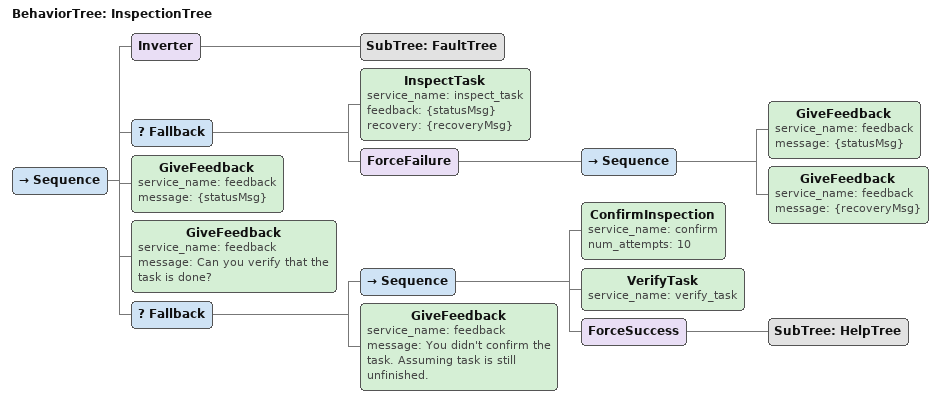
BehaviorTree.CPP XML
<root BTCPP_format="4">
    <BehaviorTree ID="InspectionTree">
        <Sequence>
            <Inverter>
                <SubTree ID="FaultTree"/>
            </Inverter>
            <Fallback>
                <InspectTask service_name="inspect_task"
                             feedback= "{statusMsg}"
                             recovery="{recoveryMsg}"/>
                <ForceFailure>
                    <Sequence>
                        <GiveFeedback service_name="feedback"
                                      message="{statusMsg}"/>
                        <GiveFeedback service_name="feedback"
                                      message="{recoveryMsg}"/>
                    </Sequence>
                </ForceFailure>
            </Fallback>
            <GiveFeedback service_name="feedback"
                          message="{statusMsg}"/>
            <GiveFeedback service_name="feedback"
                          message="Can you verify that the task is done?"/>
            <Fallback>
                <Sequence>
                    <ConfirmInspection service_name="confirm"
                                       num_attempts="10"/>
                    <VerifyTask service_name="verify_task"/>
                    <ForceSuccess>
                        <SubTree ID="HelpTree"/>
                    </ForceSuccess>
                </Sequence>
                <GiveFeedback service_name="feedback"
                                message="You didn't confirm the task. Assuming task is still unfinished."/>
            </Fallback>
        </Sequence>
    </BehaviorTree>
</root>
